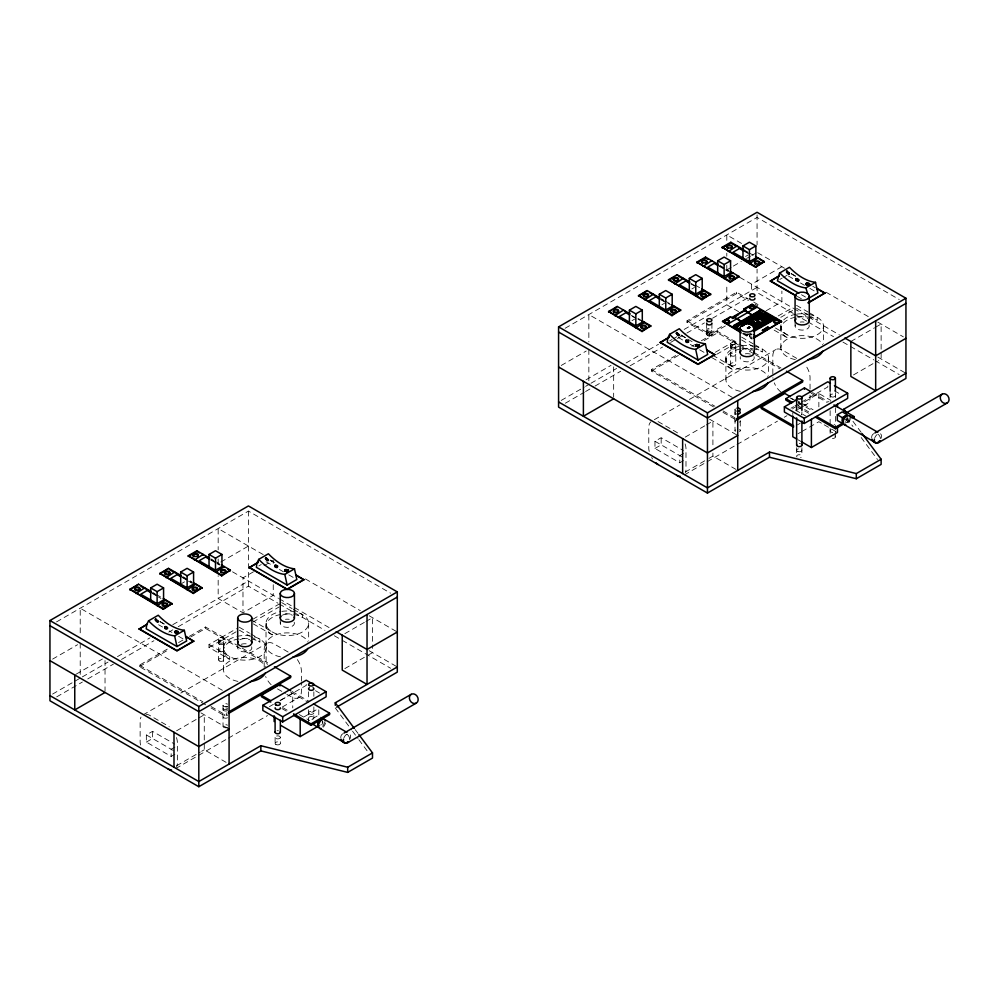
<?xml version="1.0" encoding="UTF-8"?>
<svg xmlns="http://www.w3.org/2000/svg" width="999" height="999" viewBox="0 0 999 999"><rect width="100%" height="100%" fill="white"/><g stroke="black" fill="none" stroke-linecap="round" stroke-linejoin="round"><path stroke-width="0.75" stroke-dasharray="5 3.75" d="M749.362 327.397L748.588 327.073L749.575 326.91M749.138 327.684L750.149 327.16L749.937 327.972M749.2 327.722L750.149 327.297M748.975 326.673L748.363 327.26M749.899 327.297L749.7 328.009M56.531 621.902L248.439 511.101L390.597 593.181M565.159 328.246L757.067 217.445L899.237 299.525M631.967 320.679L634.552 319.193M661.887 304.807L664.46 303.321M745.541 256.468L748.126 254.982M181.968 583.341L184.54 581.855M691.882 288.936L694.467 287.45M52.585 659.128L77.585 644.692M220.804 562.012L248.439 546.053M561.213 365.472L586.213 351.036M726.797 269.88L732.067 266.833M733.378 266.071L741.283 261.513M746.54 258.479L750.486 256.194M751.81 255.444L757.067 252.397M258.803 565.933L261.214 564.535M725.411 325.899L709.315 335.202L686.987 322.302L686.987 320.866L736.613 292.22L748.438 299.051M76.074 674.213L102.398 659.015M253.509 571.778L242.982 577.859L242.982 611.288M264.036 565.696L273.251 560.377L273.251 563.424M586.026 379.807L611.026 365.359M781.88 266.721L751.61 284.203L751.61 291.795M686.987 322.302L736.613 293.656L748.438 300.474M52.585 694.08L81.006 677.672M82.355 676.897L108.017 662.087M117.47 656.63L149.875 637.911M172.827 624.662L248.439 581.006M561.213 400.424L584.24 387.137M585.589 386.363L589.635 384.016M590.983 383.241L616.645 368.431M626.098 362.974L658.503 344.255M684.153 329.445L757.067 287.35M669.68 340.884L672.09 339.498M673.301 338.798L676.935 336.7M56.706 696.865L82.355 682.055M87.762 678.933L113.411 664.123M121.516 659.44L153.921 640.734M168.769 632.155L172.827 629.82M178.222 626.698L248.439 586.163L277.947 603.196M565.334 403.209L584.24 392.295M585.589 391.521L593.693 386.838M595.042 386.064L620.691 371.241M630.144 365.784L662.549 347.078M670.654 342.407L676.061 339.285M677.409 338.499L685.501 333.828M686.862 333.042L704.407 322.914M712.512 318.231L747.614 297.964M779.832 279.433L782.254 278.034M783.466 277.347L787.1 275.249M686.987 320.866L709.315 333.766L724.075 325.249M205.632 704.819L139.435 666.608L139.435 665.172L169.131 648.039M178.571 642.582L188.024 637.125M189.373 636.351L205.557 626.997L236.626 644.942M713.561 406.893L651.423 371.016L651.423 369.58L677.06 354.782M691.907 346.216L694.605 344.655M701.348 340.759L717.544 331.406L737.811 343.107M139.435 666.608L169.131 649.462M190.722 637L205.557 628.433L267.695 664.31M651.423 371.016L678.408 355.432M704.045 340.634L717.544 332.842L740.509 346.104M766.096 310.789L781.88 301.673L781.88 291.034M747.202 327.647C754.07 329.757 743.481 326.648 748.151 328.996M747.202 327.784L749.525 328.196M748.151 328.846L747.564 327.734M208.991 644.58L229.708 656.543A21.316 12.313 0 0 0 265.372 651.023A21.316 12.313 0 0 0 239.273 635.951A21.316 12.313 0 0 0 229.708 656.543L229.708 659.402L208.991 647.439L208.991 644.58L236.526 628.683M252.859 619.255L279.071 604.12M715.359 352.235L737.637 339.373M778.184 315.959L792.594 307.642M744.655 333.416L747.115 334.84L749.7 333.354M746.915 335.439L750.948 333.117M208.991 647.439L239.148 630.044L249.5 636.026M252.859 622.115L279.071 606.98M716.67 354.345L737.637 342.232M780.793 317.32L792.594 310.502M143.032 714.872L172.702 697.752M180.794 693.081L267.095 643.256M654.37 419.667L679.982 404.87M689.422 399.425L775.724 349.6M174.875 754.27L171.154 756.418L146.341 742.095L146.341 734.927L152.547 731.343L174.75 744.168M683.503 460.614L679.782 462.762L654.969 448.439L654.969 441.271L661.176 437.687L683.378 450.512M146.341 742.095L152.547 738.511L152.547 731.343M654.969 448.439L661.176 444.855L661.176 437.687M176.636 730.756L197.702 718.593M199.013 717.844L204.271 714.797L204.271 749.75L229.083 764.073M344.855 633.641L364.598 622.24M365.921 621.478L372.502 617.682L372.502 643.518M685.264 437.1L705.007 425.699M706.33 424.937L712.911 421.141L712.911 446.978M850.861 341.496L874.55 327.822M875.861 327.06L881.13 324.026L881.13 358.978L878.496 360.489M211.039 706.505L224.538 714.31L227.235 712.749M211.039 707.941L224.538 715.746L227.235 714.185M174.875 747.102L171.154 749.25L171.154 756.418M683.503 453.446L679.782 455.594L679.782 462.762M269.418 706.643L273.364 704.37M279.945 700.561L306.256 685.376L306.256 682.792M280.781 700.237L292.744 693.331L292.744 707.891M790.958 408.216L793.593 406.693M794.904 405.944L800.174 402.897M801.485 402.135L827.796 386.95L827.796 384.365M796.702 406.281L792.794 408.541L792.794 414.485M798.014 405.532L803.221 402.522M804.52 401.773L818.855 393.494L830.818 400.412M176.636 765.709L200.324 752.035M201.648 751.273L204.271 749.75M344.855 668.593L367.232 655.669M368.544 654.907L372.502 652.634L372.502 645.029M685.264 472.052L707.642 459.14M708.965 458.379L712.911 456.093L737.724 470.417M853.496 374.937L877.184 361.251M175.812 768.518L197.377 756.068M198.726 755.294L227.048 738.935M228.396 738.161L267.495 715.584M282.33 707.017L298.514 697.677M684.44 474.862L735.676 445.279M737.025 444.505L777.484 421.153M784.227 417.257L786.925 415.696M797.702 409.478L800.399 407.917M801.747 407.13L807.142 404.021M797.439 424.875L800.062 423.351M304.171 716.807L318.793 708.366M798.014 433.753L800.611 432.242M801.91 431.493L818.855 421.715L822.839 424.026M312.837 718.543L317.807 715.671L322.764 718.543M843.518 418.344L847.239 420.492L850.649 418.519M844.767 423.351L851.41 419.518M748.8 326.86L749.45 327.11M749.15 327.784L749.5 327.035M741.558 243.444L726.797 234.927L726.797 240.996M757.654 252.735L784.477 268.219M826.048 292.22L869.729 317.445M877.771 322.09L903.333 336.838M791.146 273.501L796.553 276.623M791.146 273.788L796.553 276.91M812.774 286.276L815.471 287.837M743.631 249.638L747.577 251.923M748.9 252.685L754.17 255.732M788.436 276.024L793.78 279.108M800.474 282.967L804.482 285.289M809.839 288.374L817.856 293.007M743.631 250.349L750.224 254.158M744.455 251.373L749.412 254.233M801.498 294.73L805.506 297.053M797.377 296.441L801.423 298.776M796.528 305.369L808.179 312.1M809.477 312.849L817.244 317.332L817.244 320.192A21.316 12.313 0 0 0 809.015 317.245M796.528 308.241L808.179 314.96M809.477 315.709L817.244 320.192M719.655 265.272L728.883 270.592M739.859 277.41L793.281 308.254M793.855 308.591L808.041 316.77M808.616 317.108L839.46 334.915M877.771 357.043L905.943 373.301M719.655 265.984L728.883 271.316M719.168 266.246L724.125 269.106M725.424 269.855L727.996 271.341M793.281 313.411L757.067 292.507L757.067 269.118M794.63 314.185L806.692 321.154M808.041 321.928L833.516 336.651M842.906 342.07L873.75 359.877M875.099 360.651L899.237 374.588M753.696 302.085L758.94 305.12L758.94 306.543L755.007 304.27M775.449 328.009L787.1 334.74L787.1 337.6L772.851 329.383M695.242 285.152L700.511 288.199M691.296 283.579L696.565 286.626M690.796 283.841L695.754 286.701M738.561 311.613L726.797 304.832L726.797 283.554M796.752 358.391L782.13 349.95A14.086 8.129 60 0 0 772.826 355.319L772.826 376.81A14.086 8.129 60 0 0 772.976 378.271M743.031 333.204L752.01 338.386M742.619 333.678L752.01 339.098M741.57 337.1L753.221 343.831M754.52 344.58L762.287 349.063L762.287 351.923A21.316 12.313 0 0 0 754.058 348.976M834.415 390.771L841.033 394.593M741.57 339.96L753.221 346.69M754.52 347.44L762.287 351.923M661.288 298.738L663.923 300.262M665.247 301.011L670.516 304.058M739.16 343.893L752.659 351.685M754.02 352.472L781.031 368.069M659.964 298.689L666.558 302.497M667.881 303.259L670.516 304.782M660.789 299.712L665.759 302.572M741.857 346.878L754.02 353.896M755.369 354.682L779.682 368.718M812.487 392.545L828.583 401.835M811.151 393.206L827.247 402.497M795.579 399.675L813.061 409.765M791.433 398.301L796.752 401.361M798.076 402.135L800.736 403.671M680.981 334.952L686.388 338.074M790.209 398.014L792.894 399.563M798.276 402.659L813.061 411.201M680.981 335.239L686.388 338.361M687.737 339.148L694.505 343.044M712.724 355.257L732.142 366.471L732.142 369.33L711.425 357.367M797.901 405.619L803.271 408.716M804.607 409.49L808.628 411.813M678.271 337.475L683.616 340.559M690.309 344.418L694.317 346.74M699.675 349.825L707.692 354.458M797.901 407.043L803.271 410.139M804.607 410.914L808.628 413.236M824.163 424.787L836.126 431.693M637.961 318.419L640.596 319.942M631.368 315.322L636.65 318.369M637.961 319.131L640.596 320.654M795.454 410.077L806.093 416.208M632.117 316.296L635.839 318.456M732.354 397.415L588.848 314.573L588.848 341.92M798.114 439.835L800.773 441.358M651.423 369.58L714.909 406.243M723.014 410.926L736.525 418.718M723.014 412.35L735.177 419.368M709.552 419.205L737.724 435.464M658.079 421.578L676.685 432.317A14.086 8.129 60 0 1 677.871 433.179M654.969 441.271L683.378 457.667M263.199 554.57L218.169 528.583L218.169 549.85M305.344 578.908L360.327 610.651M369.143 615.746L397.302 632.005M270.105 560.002L274.163 562.337M270.105 560.289L274.163 562.624M266.059 561.738L272.739 565.596M279.433 569.467L283.441 571.778M288.798 574.875L294.143 577.959M211.026 558.928L213.661 560.451M214.985 561.213L220.255 564.248M232.53 571.828L278.521 598.376M279.283 598.813L330.244 628.246M369.143 650.699L397.302 666.957M211.026 559.64L216.296 562.687M217.62 563.448L220.255 564.972M210.539 559.902L215.497 562.762M216.783 563.511L219.368 564.997M281.693 602.609L292.058 608.591M293.344 609.34L302.41 614.572L302.41 617.432A21.316 12.313 0 0 0 281.818 614.248M279.283 603.97L324.887 630.294M334.278 635.726L340.984 639.597M342.32 640.371L390.597 668.244M182.655 576.523L191.883 581.843M182.655 577.235L191.883 582.567M182.168 577.497L187.125 580.357M188.411 581.106L192.283 583.341M251.548 620.017L272.265 631.967L272.265 634.84L251.548 622.877M288.124 652.047L273.501 643.606A14.086 8.129 60 0 0 264.198 648.975L264.198 668.93M239.148 627.172L249.5 633.154M250.799 633.903L259.865 639.135L259.865 641.995A21.316 12.313 0 0 0 229.708 641.995A21.316 12.313 0 0 0 229.708 659.402M250.799 636.763L259.865 641.995M152.66 592.395L155.295 593.906M156.606 594.667L160.564 596.952M152.66 593.106L157.929 596.153M152.16 593.369L157.118 596.228M158.416 596.977L160.989 598.463M242.033 648.051L267.695 662.874M315.522 690.721L319.493 693.019M292.033 691.483L309.478 701.548M290.697 692.145L308.379 702.347M277.485 688.885L285.464 693.493M286.788 694.255L292.108 697.327A14.086 8.129 60 0 0 301.411 691.957L301.411 682.742M159.952 621.453L165.359 624.575M159.952 621.74L163.998 624.075M158.566 624.737L162.587 627.06M169.268 630.918L171.94 632.454M178.634 636.326L186.663 640.958M299.25 714.56L309.678 720.579M282.817 707.654L288.187 710.751M281.955 708.578L287.163 711.588M222.377 690.297L80.22 608.229L80.22 635.576M139.435 665.172L202.934 701.835M200.924 712.861L229.083 729.12M146.341 734.927L174.75 751.323M852.984 421.341L861.163 432.342M846.64 417.932L852.984 426.498M861.163 437.5L877.497 459.515M355.244 729.67L357.979 733.341M335.277 707.929L351.623 729.932M352.522 731.156L357.979 738.498M358.878 739.722L367.957 751.947M847.239 414.76L847.239 420.492M835.401 392.657L835.401 398.564M835.401 407.629L835.401 425.774M835.401 436.913L835.401 430.919A2.635 1.523 0 0 1 834.627 432.005M830.132 392.657L830.132 401.586M830.132 410.651L830.132 424.25M830.132 428.346L830.132 436.913M823.488 326.036L823.488 343.569M818.855 393.494L818.855 406.868M810.039 389.086L810.039 376.81A14.086 8.129 60 0 0 805.269 364.947M810.039 395.229L810.039 398.301A14.086 8.129 60 0 1 804.207 404.67M801.897 411.988L801.897 414.885M801.897 447.689L801.897 456.256M796.64 447.689L796.64 456.256M795.079 322.165L795.079 326.036M780.856 326.036L780.856 347.952M768.531 357.767L768.531 375.299M757.067 214.872L757.067 244.805M751.985 334.053A2.635 1.523 0 0 0 749.35 335.577L749.35 336.288A2.635 1.523 0 0 0 751.985 337.812M747.115 333.404L747.115 334.84M740.259 421.091L740.259 430.656M736.613 292.22L736.613 293.656M735.776 343.244A2.635 1.523 0 0 1 731.83 344.555A2.635 1.523 0 0 1 731.83 341.933A2.635 1.523 0 0 1 735.776 343.244L735.776 364.273M735.002 409.627L735.002 430.656M730.519 343.244L730.519 364.273M726.797 253.159L726.797 256.194M726.797 265.322L726.797 272.914M725.898 357.767L725.898 379.682M717.544 331.406L717.544 332.842M712.911 453.059L712.911 456.093M711.912 323.414L711.912 334.303M709.315 333.766L709.315 335.202M706.655 323.414L706.655 334.303M613.661 366.883L613.661 397.277M588.848 349.525L588.848 381.431M322.764 721.403L322.764 724.275M318.793 709.827L318.793 717.107M313.848 691.82L313.848 696.328M313.848 706.855L313.848 718.031A2.635 1.523 0 0 1 309.902 719.355A2.635 1.523 0 0 1 309.902 716.72A2.635 1.523 0 0 1 313.848 718.031M308.654 623.276L308.654 640.809M308.591 691.82L308.591 699.337M308.591 709.864L308.591 724.025M301.411 681.206L301.411 670.466A14.086 8.129 60 0 0 296.641 658.603M280.357 737.374A2.635 1.523 0 0 1 276.411 738.686A2.635 1.523 0 0 1 276.411 736.051A2.635 1.523 0 0 1 280.357 737.374L280.357 743.356M280.244 619.405L280.244 623.276M275.1 737.374L275.1 743.356M273.251 584.69L273.251 595.329L242.982 612.812L218.169 598.488L218.169 575.686M266.021 623.276L266.021 645.192M266.109 647.839L266.109 663.91M248.439 511.101L248.439 586.163M237.687 643.968L237.687 647.839M224.538 714.31L224.538 715.746M223.801 638.836A2.635 1.523 0 0 1 219.855 640.147A2.635 1.523 0 0 1 219.855 637.524A2.635 1.523 0 0 1 223.801 638.836L223.801 659.864M223.476 647.839L223.476 669.755M223.014 705.219L223.014 726.248M218.531 638.836L218.531 659.864M218.169 558.978L218.169 566.57M205.557 626.997L205.557 628.433M105.032 660.539L105.032 690.933M80.22 643.181L80.22 675.087M749.35 336.288A2.635 1.523 0 0 1 751.985 334.765M751.985 337.088A2.635 1.523 0 0 1 749.35 335.577M732.142 369.33A21.316 12.313 0 0 1 740.371 348.976M741.695 348.738A21.316 12.313 0 0 1 752.734 348.738M754.058 346.104A21.316 12.313 0 0 1 764.41 365.035A21.316 12.313 0 0 1 730.019 365.035A21.316 12.313 0 0 1 740.371 346.104M741.695 345.879A21.316 12.313 0 0 1 752.734 345.879M740.371 391.333A21.316 12.313 0 0 1 732.642 370.704A21.316 12.313 0 0 1 767.806 376.498M754.07 356.705A7.093 4.096 0 0 1 747.215 361.863A7.093 4.096 0 0 1 740.359 356.705M745.379 353.808A7.093 4.096 0 0 1 750.761 354.208M742.195 349.712A7.093 4.096 0 0 1 753.358 350.562M787.1 337.6A21.316 12.313 0 0 1 795.329 317.245M796.653 317.008A21.316 12.313 0 0 1 807.691 317.008M809.015 314.373A21.316 12.313 0 0 1 822.502 329.732A21.316 12.313 0 0 1 796.215 337.849A21.316 12.313 0 0 1 781.58 322.852M783.716 319.88A21.316 12.313 0 0 1 795.329 314.373M796.653 314.148A21.316 12.313 0 0 1 807.691 314.148M795.329 359.603A21.316 12.313 0 0 1 787.599 338.973A21.316 12.313 0 0 1 822.764 344.767M809.028 324.975A7.093 4.096 0 0 1 802.172 330.132A7.093 4.096 0 0 1 795.316 324.975M800.336 322.078A7.093 4.096 0 0 1 804.008 322.078M798.626 317.332A7.093 4.096 0 0 1 808.316 318.831M801.548 414.123A2.635 1.523 0 0 1 801.81 414.485M796.99 457.005A2.635 1.523 0 0 1 797.951 454.932A2.635 1.523 0 0 1 801.548 455.494A2.635 1.523 0 0 1 800.586 457.567M799.275 443.581A2.635 1.523 0 0 1 800.586 443.793M834.627 435.839A2.635 1.523 0 0 1 834.852 437.837A2.635 1.523 0 0 1 831.443 438.224M832.766 432.442A2.635 1.523 0 0 1 830.219 431.318A2.635 1.523 0 0 1 831.443 429.607M834.078 424.45A2.635 1.523 0 0 1 834.627 424.687M735.351 414.685A2.635 1.523 0 0 1 735.351 413.161A2.635 1.523 0 0 1 735.351 411.738M735.351 410.389A2.635 1.523 0 0 1 735.351 408.866M739.497 429.582A2.635 1.523 0 0 1 739.497 431.73M735.351 431.418A2.635 1.523 0 0 1 735.351 429.895M740.172 420.691A2.635 1.523 0 0 1 739.497 422.165M735.351 421.853A2.635 1.523 0 0 1 735.351 420.329M849 418.156A3.334 1.923 -60 0 1 848.163 421.503A3.334 1.923 -60 0 1 845.541 423.214M880.981 438.436A5.082 2.935 -60 0 0 880.981 434.278L880.406 433.753A5.082 2.935 -60 0 0 877.859 434.003M874.749 437.874A5.082 2.935 -60 0 1 876.935 434.677M850.324 418.106A5.082 2.935 -60 0 1 847.651 423.651M871.677 437.787A5.082 4.158 60 0 1 874.537 433.404M877.909 434.19A5.082 4.158 60 0 1 880.456 438.598M847.14 418.494A3.334 1.923 -60 0 1 845.479 421.378M780.943 392.07A14.086 8.129 60 0 1 774.25 382.854M652.559 458.941A14.086 8.129 60 0 1 651.673 457.505M649.213 451.398A14.086 8.129 60 0 1 648.776 448.439L648.776 426.948A14.086 8.129 60 0 1 650.873 421.803M685.127 443.931A14.086 8.129 60 0 1 685.988 448.439L685.988 469.917A14.086 8.129 60 0 1 685.551 472.377M271.154 684.715A14.086 8.129 60 0 1 265.622 676.51M140.572 745.054A14.086 8.129 60 0 1 140.135 742.095L140.135 720.604A14.086 8.129 60 0 1 141.009 717.095M145.979 714.223A14.086 8.129 60 0 1 149.438 715.234L168.057 725.973A14.086 8.129 60 0 1 169.243 726.835M176.486 737.587A14.086 8.129 60 0 1 177.36 742.095L177.36 763.573A14.086 8.129 60 0 1 176.486 767.082M277.048 730.744A2.635 1.523 0 0 1 278.409 730.744M322.54 721.428A3.334 1.923 -60 0 1 322.227 722.976M321.366 724.475A3.334 1.923 -60 0 1 320.791 725.074M324.325 721.852A3.334 1.923 -60 0 1 321.428 726.847M325.524 722.939A5.082 2.935 -60 0 1 322.04 728.021M349.525 739.735A5.082 2.935 -60 0 0 350.1 734.39L349.525 733.853A5.082 2.935 -60 0 0 348.776 733.628M343.868 737.986A5.082 2.935 -60 0 1 346.978 734.115M340.796 737.899A5.082 4.158 60 0 1 343.656 733.503M347.028 734.302A5.082 4.158 60 0 1 349.575 738.711M227.51 710.589A2.635 1.523 0 0 1 223.788 710.589A2.635 1.523 0 0 1 223.788 708.441A2.635 1.523 0 0 1 227.51 708.441M227.51 706.293A2.635 1.523 0 0 1 223.788 706.293A2.635 1.523 0 0 1 223.788 704.145A2.635 1.523 0 0 1 227.51 704.145M227.51 727.322A2.635 1.523 0 0 1 223.788 727.322A2.635 1.523 0 0 1 223.788 725.174A2.635 1.523 0 0 1 227.51 725.174M227.51 717.757A2.635 1.523 0 0 1 223.788 717.757A2.635 1.523 0 0 1 223.788 715.609A2.635 1.523 0 0 1 227.51 715.609M227.51 709.153A2.635 1.523 0 0 1 223.788 709.153A2.635 1.523 0 0 1 223.788 707.005A2.635 1.523 0 0 1 227.51 707.005M237.937 681.405A21.316 12.313 0 0 1 230.207 660.776A21.316 12.313 0 0 1 265.372 666.57M251.648 646.778A7.093 4.096 0 0 1 244.792 651.935A7.093 4.096 0 0 1 237.924 646.778M241.234 644.293A7.093 4.096 0 0 1 248.339 644.293M239.772 639.785A7.093 4.096 0 0 1 249.812 639.785M272.265 634.84A21.316 12.313 0 0 1 280.494 614.485M281.818 611.388A21.316 12.313 0 0 1 308.042 626.198A21.316 12.313 0 0 1 272.939 632.342A21.316 12.313 0 0 1 280.494 611.613M280.494 656.842A21.316 12.313 0 0 1 272.764 636.201A21.316 12.313 0 0 1 307.929 642.007M294.193 622.215A7.093 4.096 0 0 1 287.337 627.372A7.093 4.096 0 0 1 280.482 622.215M285.502 619.318A7.093 4.096 0 0 1 289.173 619.318M282.317 615.222A7.093 4.096 0 0 1 292.357 615.222M707.429 331.081A2.635 1.523 0 0 0 711.825 330.407A2.635 1.523 0 0 0 708.603 328.546A2.635 1.523 0 0 0 707.429 331.081M707.429 335.377A2.635 1.523 0 0 0 711.825 334.702A2.635 1.523 0 0 0 708.603 332.842A2.635 1.523 0 0 0 707.429 335.377M707.429 332.517A2.635 1.523 0 0 0 711.825 331.83A2.635 1.523 0 0 0 708.603 329.97A2.635 1.523 0 0 0 707.429 332.517M797.951 451.573A2.635 1.523 0 0 0 801.897 450.262A2.635 1.523 0 0 0 797.951 448.951A2.635 1.523 0 0 0 797.951 451.573M830.906 396.615A2.635 1.523 0 0 0 835.301 395.941A2.635 1.523 0 0 0 832.08 394.081A2.635 1.523 0 0 0 830.906 396.615M731.293 348.614A2.635 1.523 0 0 0 735.689 347.939A2.635 1.523 0 0 0 732.467 346.079A2.635 1.523 0 0 0 731.293 348.614M731.293 365.347A2.635 1.523 0 0 0 735.689 364.672A2.635 1.523 0 0 0 732.467 362.812A2.635 1.523 0 0 0 731.293 365.347M731.83 356.019A2.635 1.523 0 0 0 735.776 354.707A2.635 1.523 0 0 0 731.83 353.384A2.635 1.523 0 0 0 731.83 356.019M731.83 347.427A2.635 1.523 0 0 0 735.776 346.104A2.635 1.523 0 0 0 731.83 344.792A2.635 1.523 0 0 0 731.83 347.427M309.365 713.948A2.635 1.523 0 0 0 313.761 713.274A2.635 1.523 0 0 0 310.539 711.413A2.635 1.523 0 0 0 309.365 713.948M275.861 744.43A2.635 1.523 0 0 0 280.269 743.756A2.635 1.523 0 0 0 277.048 741.895A2.635 1.523 0 0 0 275.861 744.43M219.305 644.205A2.635 1.523 0 0 0 223.714 643.531A2.635 1.523 0 0 0 220.492 641.67A2.635 1.523 0 0 0 219.305 644.205M219.305 660.938A2.635 1.523 0 0 0 223.714 660.252A2.635 1.523 0 0 0 220.492 658.391A2.635 1.523 0 0 0 219.305 660.938M219.855 651.61A2.635 1.523 0 0 0 223.801 650.299A2.635 1.523 0 0 0 219.855 648.975A2.635 1.523 0 0 0 219.855 651.61M219.855 643.019A2.635 1.523 0 0 0 223.801 641.695A2.635 1.523 0 0 0 219.855 640.384A2.635 1.523 0 0 0 219.855 643.019"/><path stroke-width="1.5" d="M739.984 324.063L739.809 324.775M751.86 317.994L751.473 316.421M759.252 318.943L758.491 318.231M759.327 324.363C759.802 322.202 760.251 326.161 758.953 323.751M765.746 321.303C767.007 319.031 763.224 321.641 766.121 320.979M751.623 323.127L750.524 323.289M756.743 319.23C759.327 321.865 754.332 317.595 758.378 319.593M758.703 319.156C760.763 318.756 757.03 317.982 758.99 319.018M759.54 324.313L759.914 323.214M761.338 316.695C761.438 318.918 763.336 315.934 761.088 316.833M765.883 321.253L764.809 320.492M755.856 314.735L756.93 313.474L756.131 314.086M759.028 312.687L760.039 313.436M750.986 320.229L750.511 320.617M752.959 319.805L751.623 319.443L752.746 320.167M755.968 322.989L757.442 323.364L756.056 323.114M757.242 322.34L758.278 322.053M756.405 323.351L757.442 323.226M757.804 322.802L758.691 322.502L756.955 322.34M744.018 321.166L745.279 321.953M755.606 314.473C757.067 316.92 755.207 313.823 755.868 314.922M759.952 313.087L759.115 313.586L758.778 312.637M755.032 326.049L754.819 327.622M761.263 323.464L759.927 323.576M749.487 321.628L749.5 321.253M766.133 320.467L766.633 319.343L768.144 320.217L767.207 320.829M766.72 317.332L766.807 316.408M751.922 323.177L751.048 322.814L751.585 323.214M743.918 322.739L743.493 322.752M754.844 315.359L755.194 316.183M744.292 320.841L745.167 321.878M745.042 320.479L744.48 321.928M744.018 321.303L742.682 321.84M753.758 324.613L753.583 323.926L754.12 324.413M755.294 323.988L756.318 324.101L755.331 323.726M758.778 312.787L757.816 312.924L759.053 312.462M750.324 317.407L751.011 317.232M739.909 323.351L740.996 323.576M754.32 352.61L754.32 327.972A7.093 4.096 0 0 1 743.668 331.518A7.093 4.096 0 0 1 743.668 324.413L744.317 323.801L743.468 324.101M751.498 316.658L753.383 317.245L752.647 316.521L754.62 315.609L753.995 315.622M759.627 312.163L760.052 311.85M756.293 320.604L756.88 319.805M755.456 326.536L756.593 326.623L756.293 325.799M758.328 315.759L758.74 315.959M758.628 318.206L759.64 318.619M762.637 317.07L762.062 316.134M758.553 319.268L758.353 318.269M759.402 324.6L758.828 323.913M761.388 317.495L761.013 316.77M764.859 321.166L764.622 320.504M758.378 315.322L759.228 314.997M749.924 321.69L750.349 321.178L749.55 321.953M748.026 320.017L748.076 319.805M751.26 318.144L751.136 317.907M767.707 318.781C770.691 316.071 769.03 322.24 769.355 318.431M755.094 326.486L755.519 327.135L756.156 325.749M767.707 320.467L767.057 320.13M739.984 324.213L739.635 323.351M744.567 324.588L743.381 324.5M766.832 317.158L767.594 315.871L769.105 316.895L767.369 316.208M742.469 322.103L743.343 322.327M751.211 317.307L750.062 317.232M762.424 330.394L763.311 329.745L764.06 330.644M765.646 329.658L764.797 328.883L763.948 329.658M766.92 327.535L767.544 328.296M742.594 322.365L742.831 321.79M762.961 319.48L761.288 319.717C759.777 318.094 763.074 322.327 761.425 319.78L763.099 319.68M746.29 321.004L745.042 320.342M746.49 323.751L745.029 323.251M751.797 325.312L753.458 325.686L752.01 325.187M755.594 318.881L755.506 318.631M757.954 314.061C757.891 315.434 758.104 313.099 756.63 313.786M759.902 321.915L758.441 321.478M759.902 322.053L758.653 321.353M742.407 321.903L742.906 321.466M755.881 314.148L753.983 315.409M756.006 324.25L755.669 323.539L756.555 324.051M754.083 324.138L754.432 324.263M763.099 319.817L762.15 319.018L763.298 319.817M750.237 322.977L751.623 324.163L750.474 322.814M756.855 319.443L758.341 319.393M755.032 326.835L754.033 327.073L754.495 326.411M752.559 321.79C751.36 320.954 754.445 322.352 753.808 321.253M763.161 315.534L763.723 315.609M765.821 316.883C764.285 318.219 769.105 316.845 766.583 317.844M155.257 619.954L155.782 619.068L158.129 621.228C157.917 623.451 154.321 620.142 155.782 619.068M157.592 622.115L158.129 621.228M265.409 558.503L265.946 557.617L268.294 559.777C268.082 562 264.485 558.691 265.946 557.617M267.757 560.664L268.294 559.777M676.286 333.466L676.822 332.58L679.158 334.727C678.958 336.963 675.361 333.654 676.822 332.58M678.621 335.614L679.158 334.727M786.45 272.015L786.987 271.129L789.322 273.276C789.123 275.499 785.526 272.19 786.987 271.129M788.785 274.163L789.322 273.276M761.126 314.685L761.575 313.823M742.294 324.625L743.643 325.212M750.549 320.916L750.099 320.167M750.861 320.204L751.985 320.979L751.41 319.368M752.047 320.904L750.886 319.892M754.407 318.956C754.495 321.278 751.51 317.432 754.108 319.156M757.354 323.701L757.617 323.551M757.105 322.54C760.551 324.2 756.156 319.755 757.617 323.414M759.327 315.309L759.889 315.309M763.773 321.166L764.635 321.241L764.135 321.653M766.495 317.545L766.408 316.695L765.746 317.108M749.138 323.838L750.149 323.664L749.213 323.901M756.118 319.655L755.331 320.267L756.131 319.955M757.642 316.546C760.476 316.483 755.669 315.909 757.866 315.734M755.681 325.724L754.158 326.86M762.961 318.768C764.01 318.793 764.198 319.48 763.361 319.218M750.424 323.938L749.799 324.363M758.628 316.508L757.542 316.633L758.853 316.408M753.383 321.191L753.046 321.69M742.944 326.086L741.658 325.761M752.834 322.727L751.273 322.377L752.834 322.977M759.003 325.087L758.616 325.387M758.965 324.887L757.354 324.7M745.266 321.466L744.467 322.003M764.647 321.328L763.174 321.478L764.847 321.715M768.318 316.995L767.856 316.571M767.644 317.232L767.057 316.558M766.633 320.617L767.145 320.03M760.214 324.151L759.115 323.863M765.921 320.766L764.909 320.642L765.384 321.166M758.466 318.531L759.015 319.305M761.538 317.407L762.374 317.058L760.963 316.995M761.575 314.51L761.001 313.823M757.841 325.662L756.081 325.424L756.93 326.049M750.374 323.551L750.599 324.213L750.237 323.476M754.083 324.001L753.421 324.363M738.348 324.388L739.809 324.101M751.598 317.957L751.136 318.319M751.36 316.496L751.698 317.282M743.656 324.063L744.705 324.35M770.079 318.107C771.041 319.518 771.078 318.044 770.017 318.556M751.623 319.593L753.009 320.055M751.186 320.979L751.373 320.292M758.478 322.864L757.642 322.49M738.473 324.076L739.635 324.4L738.686 323.813M747.09 319.717L747.939 319.405M746.802 319.118L747.764 319.568L746.515 319.767M751.148 317.682L750.374 317.645M754.707 314.897L753.995 315.359L754.757 316.171M754.332 326.748L753.046 327.16M762.462 330.257L763.311 329.882M764.035 329.645L765.559 329.283M767.157 327.31L767.007 328.072M767.045 328.921L767.045 328.271M768.531 328.072L768.206 327.235M768.019 316.671L768.668 317.008M766.158 319.755L767.756 320.392L766.92 320.229M764.297 321.466L763.623 321.054M749.4 321.69L747.926 321.541L748.9 322.078M748.838 324.013L750.237 323.626M756.28 316.708C758.528 316.371 756.755 317.732 757.679 315.946M765.222 317.457C768.368 317.957 762.524 318.119 762.874 318.569M763.323 315.647L764.872 315.996L763.648 315.459M761.45 316.82L762.674 316.446M763.723 318.119L764.647 318.119M761.738 322.165L764.123 322.477M762.474 322.09L763.099 322.028M750.074 320.492L750.861 320.055M755.719 315.896L755.107 315.884M752.971 320.417L753.171 319.668M754.557 319.143L753.258 319.205M757.791 314.697L756.418 313.773L758.091 314.285M751.535 323.701L751.847 323.002L750.961 322.952M748.963 323.726L750.049 323.614M760.102 323.451L760.938 323.314M769.517 319.243L768.955 319.767M762.849 319.692L761.288 319.568L762.824 319.942M762.137 314.26L760.339 314.385L762.337 314.51M767.157 317.183L766.146 317.607M750.599 324.076L749.3 324.3M769.742 319.455L769.717 318.631M739.685 323.414L740.484 323.064M754.307 327.722L755.469 326.885M761.475 323.614L760.826 324.076M148.564 620.829L146.741 624.487L146.216 628.783L176.985 646.54L186.663 640.958L184.315 630.294A49.038 28.309 60 0 1 158.242 615.234L148.564 620.829A49.038 28.309 60 0 0 174.638 635.876L176.985 646.54M258.729 559.365L256.905 563.036L256.381 567.332L287.15 585.089L296.828 579.507L294.48 568.831A49.038 28.309 60 0 1 268.406 553.783L258.729 559.365A49.038 28.309 60 0 0 284.802 574.425L287.15 585.089M669.605 334.328L667.782 337.987L667.257 342.282L698.026 360.052L707.692 354.458L705.356 343.793A49.038 28.309 60 0 1 679.283 328.746L669.605 334.328A49.038 28.309 60 0 0 695.679 349.388L698.026 360.052M808.179 298.601L817.856 293.007L815.509 282.342A49.038 28.309 60 0 1 789.435 267.295L779.482 273.139L777.422 280.831L798.825 293.194M755.531 323.901L756.418 323.713M762.337 314.373L761.463 314.772M764.335 322.502L762.374 321.778M747.764 319.418L746.927 319.218L747.427 319.842M759.665 311.913L759.69 312.55M740.883 323.576L741.795 323.938L740.509 323.963M742.557 321.765L743.418 322.14M739.597 324.088L738.835 324.575M764.035 329.283L765.234 329.096M767.007 327.56L767.994 327.322M765.409 329.895L764.173 329.745M743.231 324.737L742.394 324.775L742.781 325.399M757.242 322.19L758.503 322.44M762 314.41L761.313 314.348M759.877 313.174L759.24 313.261M763.036 318.818L763.673 318.481M755.281 326.211L755.806 326.011M751.41 319.518L752.459 319.405M753.221 320.13L753.046 318.469M764.148 321.441L764.672 321.616M768.83 318.069L770.491 317.807L770.541 318.619M764.235 319.305L764.41 318.644M756.593 326.473L755.706 326.598L756.33 326.448M760.264 324.513L760.214 323.838M764.135 321.79L764.56 320.679M740.921 323.776L742.594 322.502M759.902 311.763C761.176 313.449 760.264 311.938 761.513 312.55M746.503 320.841L744.829 320.604M747.751 319.705L746.827 319.842M740.883 323.439L740.072 323.738M752.484 316.745L751.735 316.945M760.601 312.05L759.964 312.6M744.592 324.2L744.193 323.976M758.403 314.86L758.278 315.572M358.878 734.565L372.502 752.909L372.502 758.066L347.689 772.389L260.851 750.898L198.813 786.712L49.95 700.761L49.95 620.541L248.439 505.944L397.302 591.895L397.302 672.115L336.626 707.142M862.062 433.566L881.13 459.253L881.13 464.41L856.318 478.733L769.48 457.242L707.454 493.056L558.578 407.105L558.578 326.885L757.067 212.287L905.943 298.239L905.943 378.459L846.603 412.712L843.905 409.115L905.943 373.301M641.92 320.704L650.761 325.799L642.07 331.531L608.578 311.476L617.257 306.468L630.057 313.848M608.578 312.188L611.063 310.764M613.536 309.328L617.257 306.468M755.494 256.481L764.335 261.588L755.644 267.32L722.152 247.265L730.831 242.257L743.631 249.638M163.199 598.476L172.04 603.583L163.349 609.315L129.858 589.26L138.549 584.24L151.336 591.633M671.827 304.82L680.669 309.927L671.99 315.659L638.486 295.604L647.177 290.584L659.964 297.977M221.578 565.009L230.407 570.117L221.728 575.849L188.237 555.794L196.915 550.774L209.715 558.166M730.207 271.353L739.048 276.461L730.356 282.193L696.865 262.138L705.544 257.118L718.343 264.51M722.152 247.977L729.595 243.681M129.858 589.972L138.549 584.24M638.486 296.316L647.177 290.584M188.237 556.505L191.958 554.358M194.43 552.922L196.915 551.498L199.4 552.922M696.865 262.849L705.544 257.842L708.029 259.265M193.207 582.604L202.048 587.712L193.356 593.443L159.865 573.389L168.544 568.369L181.343 575.761M701.835 288.948L710.676 294.056L701.985 299.787L668.493 279.732L677.172 274.725L689.972 282.105M159.865 574.1L168.544 568.369M668.493 280.444L673.451 277.585M629.395 322.178L629.395 310.14L635.839 306.418L642.295 310.14L642.295 322.178L635.839 325.899L619.467 316.446L625.911 312.724L629.632 314.872M150.674 599.949L150.674 587.924L157.118 584.203L163.574 587.924L163.574 599.949L157.118 603.683L140.747 594.23L147.203 590.496L150.924 592.644M659.303 306.293L659.303 294.268L665.759 290.547L672.202 294.268L672.202 306.293L665.759 310.027L649.375 300.574L655.831 296.84L659.552 298.988M742.969 257.967L742.969 245.929L749.412 242.208L755.868 245.929L755.868 257.967L749.412 261.688L733.041 252.235L739.485 248.514L743.206 250.662M209.041 566.495L209.041 554.457L215.497 550.736L221.953 554.457L221.953 566.495L215.497 570.217L199.126 560.764L205.569 557.03L209.291 559.19M717.682 272.839L717.682 260.801L724.125 257.08L730.581 260.801L730.581 272.839L724.125 276.561L707.754 267.108L714.198 263.374L717.919 265.534M180.682 584.09L180.682 572.052L187.125 568.331L193.581 572.052L193.581 584.09L187.125 587.812L170.754 578.359L177.198 574.637L180.919 576.785M689.31 290.434L689.31 278.396L695.754 274.675L702.21 278.396L702.21 290.434L695.754 294.156L679.382 284.703L685.838 280.981L689.56 283.129M629.395 310.14L635.839 313.861L642.295 310.14M150.674 587.924L157.118 591.645L163.574 587.924M659.303 294.268L665.759 297.989L672.202 294.268M742.969 245.929L749.412 249.65L755.868 245.929M209.041 554.457L215.497 558.179L221.953 554.457M717.682 260.801L724.125 264.523L730.581 260.801M180.682 572.052L187.125 575.774L193.581 572.052M689.31 278.396L695.754 282.118L702.21 278.396M608.578 311.476L642.07 330.819L650.761 325.799M722.152 247.265L755.644 266.608L764.335 261.588M129.858 589.26L163.349 608.591L172.04 603.583M638.486 295.604L671.99 314.935L680.669 309.927M188.237 555.794L221.728 575.124L230.407 570.117M696.865 262.138L730.356 281.468L739.048 276.461M159.865 573.389L193.356 592.732L202.048 587.712M668.493 279.732L701.985 299.076L710.676 294.056M185.627 636.276L193.731 641.246L176.985 650.911L139.148 629.07L146.878 624.313M139.148 629.07L146.878 624.6M295.791 574.825L303.896 579.795L287.15 589.46L249.313 567.619L258.329 562.125M249.313 567.619L258.329 562.412M706.655 349.775L714.772 354.745L698.026 364.423L660.189 342.57L669.205 337.075M660.189 342.57L669.205 337.362M796.016 295.941L770.341 281.119L779.37 275.624M770.341 281.119L779.37 275.911M174.638 631.593L177.335 632.155L177.173 633.279L174.8 632.529L174.638 631.593L177.335 632.155M175.574 631.043L178.284 631.605L178.122 632.729L175.749 631.98L175.574 631.043L178.284 631.605M174.8 632.529L177.497 633.091M175.749 631.98L175.899 630.856M284.79 570.142L287.5 570.704L287.337 571.815L284.965 571.078L284.79 570.142L287.5 570.704M285.739 569.592L288.449 570.154L288.286 571.278L285.914 570.529L285.739 569.592L288.449 570.154M284.965 571.078L287.662 571.628M285.914 570.529L286.064 569.405M174.638 635.876L184.315 630.294M741.27 332.904L722.489 321.341L730.494 316.708L732.354 317.782L745.891 309.965L744.03 308.891L745.891 310.689L744.655 311.401L744.655 310.689L752.647 315.297L760.651 309.965L733.578 325.599L733.578 327.023M744.03 308.891L752.047 304.27L781.568 321.316L753.358 338.324M284.802 574.425L294.48 568.831M723.825 321.278L729.158 318.194M744.03 309.615L752.047 304.982L756.068 307.317M751.423 315.721L741.595 321.69L733.591 317.07L733.353 317.645L733.353 316.646L744.405 310.252L752.647 315.297M735.801 316.221L738.261 314.81M733.591 317.782L732.354 318.506L732.354 317.782M727.484 324.225L757.042 307.155M695.666 345.105L698.376 345.654L698.214 346.778L695.841 346.029L695.666 345.105L698.376 345.654M696.615 344.555L699.325 345.117L699.163 346.228L696.778 345.492L696.615 344.555L699.325 345.117M695.841 346.029L698.538 346.591M696.778 345.492L696.94 344.368M805.831 283.654C809.09 283.404 809.652 286.576 805.993 284.578L806.156 283.466L809.652 284.59L809.477 283.654L807.105 282.917L806.942 284.041L809.652 284.59M741.595 321.69L733.578 326.311L740.971 330.569M742.819 320.979L745.279 319.555M747.739 318.144L750.187 316.72M805.993 284.578L808.703 285.14M806.942 284.041L807.105 282.917M738.598 325.774C734.315 324.213 740.234 327.21 737.662 324.712L739.485 325.125L737.549 324.488L738.236 325.686L736.388 325.15L737.499 326.411M742.182 322.602L742.22 323.414C738.373 321.091 744.018 325.387 742.107 322.065M743.056 321.453L744.292 320.991M749.213 317.894L750.936 318.506L749.213 317.757L750.524 318.656L748.239 318.319L749.762 319.33M752.322 316.096L753.059 316.134C756.33 316.808 749.75 315.734 754.045 316.858M744.542 320.779L745.341 320.167M754.645 314.61L755.631 314.248M695.679 349.388L705.356 343.793M741.058 323.214L742.195 322.552L742.457 323.551M806.78 283.104L809.477 283.654M746.353 320.754L746.203 321.391M753.383 317.245L751.66 317.045M740.709 324.35L741.795 323.788M750.936 318.506L748.763 318.381L750.936 318.656M752.297 317.657L753.383 317.095M760.426 312.974L761.513 312.412M737.549 324.488L739.547 324.875M139.148 628.783L176.985 650.624L193.731 640.958M105.032 692.457L74.763 709.927L74.763 674.974M613.661 398.801L583.391 416.271L583.391 381.318M745.329 323.089L744.367 323.601L745.179 323.139M746.228 322.465L747.602 323.189L746.415 322.352M749.5 321.403L748.638 321.004L749.387 321.578M749.337 320.729L750.686 321.266M753.596 318.269L754.557 317.757L753.758 318.369M756.992 316.82L755.931 317.12M759.839 314.673L761.188 315.209M762.162 313.187C762.337 315.259 765.896 313.786 762.162 313.324M779.769 272.877A49.038 28.309 60 0 0 805.831 287.924L815.509 282.342M746.191 323.226L747.652 322.427L747.09 322.889M746.353 323.326L746.927 322.652M757.891 316.608L758.666 316.271M756.48 317.595L758.041 316.883M759.415 316.084L760.014 315.247M758.815 314.685C757.779 314.373 759.827 317.407 760.102 315.334M249.313 567.332L287.15 589.173L303.896 579.507M746.278 323.963L744.817 323.376L746.191 324.313M762.724 314.548L764.235 313.748M751.273 322.377L752.447 323.077M752.047 321.94L753.396 322.615L752.247 321.815M759.04 317.907L760.551 318.918M761.55 318.107L760.451 317.083L761.962 318.107L760.239 317.694M762.761 315.746L764.11 316.433M764.872 315.996L763.86 315.11L764.672 315.135C766.708 314.161 765.946 316.159 763.436 315.672M763.86 315.259L765.409 314.91L765.946 315.809M756.143 320.517L756.792 320.142M762.836 316.983L763.723 316.508M760.863 318.743L760.414 317.882L761.962 317.969M763.698 316.895L762.512 316.171M766.208 315.509L763.86 315.11M751.348 325.249L752.147 324.787M754.557 323.401L755.219 324.912L754.745 323.289M757.991 321.416L758.953 321.041L757.991 321.553M751.348 325.399L752.309 324.875M764.123 318.818L763.623 319.118M767.856 316.708L768.718 316.783M766.258 317.807L764.697 318.818L766.345 317.907L765.371 317.158M765.559 318.743L764.272 317.869M769.105 316.895L768.181 317.357M756.081 325.424L757.442 325.774M756.855 324.987L758.204 325.662L757.055 324.862M758.116 324.25L759.465 324.937L758.328 324.275M763.174 321.478L764.547 321.678M770.491 317.944L769.892 317.457L771.203 318.594M768.83 318.206L771.24 318.381M755.706 326.598L756.368 326.074L756.355 326.76M764.073 321.178L763.136 322.665M762.587 322.652L763.636 322.34M754.794 328.009L753.77 327.272M753.571 329.682L774.188 317.782L774.188 319.205L763.873 325.162M753.571 330.407L774.188 318.494L769.267 315.647M758.728 328.147L761.3 326.648M753.633 331.568L776.473 318.381M660.189 342.282L698.026 364.136L714.772 354.458M808.179 302.685L824.937 293.007L808.179 302.959M753.358 337.612L781.568 321.316M49.95 620.541L198.813 706.493L397.302 591.895M558.578 326.885L707.454 412.837L905.943 298.239M397.302 597.052L198.813 711.65L49.95 625.699M905.943 303.396L707.454 417.994L558.578 332.043M228.596 711.975L290.659 676.136L290.659 677.572L228.596 713.398M736.525 418.718L802.647 380.544L802.647 381.98L736.525 420.154M270.741 702.11L261.363 696.69L261.363 695.267L279.97 684.515L290.697 690.709M761.263 407.08L793.518 425.699L793.518 427.135L761.263 408.516L761.263 407.08L784.827 393.469L790.209 396.578M791.196 403.171L785.838 400.075L785.838 398.651L804.445 387.899L811.151 391.77M262.837 705.282L306.256 680.219L326.111 691.683L326.111 696.827L282.692 721.902L262.837 710.439L262.837 705.282L282.692 716.745L326.111 691.683M834.415 385.614L847.651 393.244L847.651 398.401L804.232 423.476L784.377 412.013L784.377 406.855L796.228 400.025M801.485 396.978L827.796 381.793L830.444 383.316M229.083 729.12L198.813 746.603L49.95 660.651M397.302 632.005L367.033 649.475L336.188 631.668M737.724 435.464L707.454 452.947L558.578 366.995M905.943 338.349L875.673 355.819L844.829 338.012M784.377 406.855L804.232 418.319L847.651 393.244M372.502 752.909L347.689 767.232L260.851 745.741L198.813 781.555L49.95 695.604M335.277 705.344L335.277 702.772L397.302 666.957M881.13 459.253L856.318 473.576L769.48 452.085L707.454 487.899L558.578 401.948M837.312 414.76L842.282 411.9L847.239 414.76L842.282 417.632L837.312 414.76L837.312 420.492L842.282 423.351L842.282 417.632M293.544 713.848L310.976 723.913L329.595 713.174L329.595 714.597L310.976 725.349L293.544 715.284M816.683 416.458L835.451 427.297L842.282 423.351M851.797 417.869L854.07 416.558L854.07 417.982M280.644 725.311L300.187 736.588L317.47 726.61M815.334 417.12L835.451 428.733L843.431 424.125M802.097 442.132L811.4 447.502L837.462 432.467L837.462 426.523M343.981 733.116L411.238 694.293M874.862 433.004L942.119 394.18M347.727 742.707L416.321 703.096A5.082 4.158 60 0 0 415.621 694.692A5.082 4.158 60 0 0 409.39 698.289A5.082 4.158 60 0 0 416.321 703.096M878.608 442.594L947.202 402.997A5.082 4.158 60 0 0 946.503 394.58A5.082 4.158 60 0 0 940.271 398.176A5.082 4.158 60 0 0 947.202 402.997M751.435 318.394L751.71 317.495M747.964 320.392L748.114 319.38M760.139 324.575L760.214 323.701M760.264 323.177L761.25 323.539M758.603 322.839L758.478 322.015M740.072 323.589L740.721 323.551M743.056 322.677L743.918 322.602M758.803 314.86C758.391 316.833 760.114 314.922 760.014 315.397M769.43 319.305L768.731 319.618M753.658 319.405C755.157 319.505 752.746 317.694 752.559 319.056M765.846 328.097L765.521 328.921M768.393 328.022L767.157 328.022M766.907 328.883L765.409 328.534L766.907 328.309M768.206 328.246L767.994 327.185M756.605 315.072L755.893 314.91M738.736 324.101L739.547 324.2M759.902 311.9L759.465 312.412M768.318 318.693L769.155 318.506M757.429 319.043L758.129 319.218M752.097 317.27L753.059 316.134M756.206 322.465L756.181 323.476M757.217 323.738L756.28 322.752M760.851 323.913L761.525 323.351M767.619 316.833L766.932 316.795M766.508 329.158L767.132 328.396M757.142 323.601L756.405 323.201M765.596 321.328L765.971 320.691M742.095 326.061L741.495 326.311L742.045 325.974M750.848 317.882L750.286 317.982M759.402 323.838L760.077 323.776M754.457 322.003L753.658 321.403M763.536 330.731L762.424 330.244M768.568 318.481L769.455 318.881M742.769 324.65L743.393 325.05M753.521 321.503L752.759 321.528M752.647 320.317L752.01 319.93M751.41 320.891L750.773 320.642M276.011 565.946C271.74 565.958 278.908 569.218 277.173 566.47M756.905 323.751L755.993 323.226M768.868 318.494L769.555 318.669M762.512 316.034L763.91 316.92M758.703 319.305L757.966 318.656M763.536 329.757L764.185 330.394M754.857 315.984L755.856 315.597M761.925 316.82L761.126 317.195M765.871 315.472L764.909 315.347L765.871 315.609L765.409 314.91M753.658 319.555L753.708 318.544M758.166 322.864L757.392 322.327M743.056 324.538L743.943 325.137M737.549 324.638L739.485 325.262M686.925 341.208L685.826 341.496L688.086 342.195L685.838 340.372L688.124 341.159L686.987 341.358M753.408 319.518L752.709 319.118M758.953 318.394L759.59 318.681M755.007 327.884L753.808 326.823M747.739 319.156L748.388 319.88M747.764 319.568L746.59 319.855M751.985 320.304L751.31 319.543M743.418 324.663L744.08 325.187M816.82 288.324L824.937 293.007M816.82 288.611L824.937 293.294M732.08 243.681L737.037 246.553L737.037 245.829L728.358 251.561M738.361 247.315L742.307 249.588M764.335 262.3L758.129 258.004L749.437 263.736M770.341 280.831L796.016 295.654M730.207 272.078L732.841 273.601L732.841 272.877L724.15 278.609M736.563 275.749L739.048 277.173M760.089 309.64L774.862 318.157M777.534 319.705L781.568 322.04M764.347 312.812L766.807 314.235M769.892 317.457L771.628 318.344M765.296 317.707L766.533 318.319M764.66 317.782L765.771 318.756M765.609 318.331L765.559 318.881M760.239 317.207L761.962 318.107M762.15 319.018L763.498 319.555M763.174 321.328L764.173 321.815M755.281 318.656L754.257 318.069M756.53 319.355L758.328 320.142M754.045 318.194L755.419 318.981M678.421 276.149L682.142 278.296M684.702 279.782L688.648 282.055M701.835 289.673L710.676 294.767M748.763 318.381L749.962 319.218M752.559 321.641L753.895 322.327M748.8 321.803L747.926 321.541M750.037 323.102L751.822 323.901M733.353 316.646L741.595 321.403M741.008 323.489L741.795 323.938M733.578 325.599L740.971 329.857M734.814 327.734L738.498 329.87M722.489 321.341L740.446 331.705M786.438 371.191L802.647 380.544M649.65 292.732L652.135 294.168M654.695 295.642L658.653 297.927M675.711 307.779L680.669 310.639M833.953 404.932L854.07 416.558M849.262 415.771L877.809 432.255M844.18 424.587L875.324 442.557M706.655 350.062L714.772 354.745M785.838 398.651L792.544 402.522M626.098 312.287L623.463 310.04L614.785 315.771M641.92 321.416L644.555 322.939L644.555 322.215L635.864 327.947M645.791 323.651L650.761 326.523M796.79 439.061L792.794 436.763L792.794 415.971M295.791 575.112L303.896 579.795M227.934 569.405L230.407 570.829M169.793 569.805L173.514 571.952M176.061 573.438L180.02 575.711M202.048 588.423L195.841 584.128L187.15 589.86M141.021 586.388L143.506 587.824M146.066 589.298L150.012 591.583M167.07 601.435L172.04 604.295M274.45 666.77L290.659 676.136M313.499 703.87L329.595 713.174M185.627 636.563L193.731 641.246M324.588 719.467L346.903 732.342M312.837 724.275L317.807 727.135L317.807 721.403M319.505 728.271L344.43 742.669M261.363 695.267L270.741 700.686M786.663 271.316L788.998 273.464M786.775 271.828L789.11 273.976M676.498 332.767L678.833 334.915M676.61 333.279L678.945 335.427M265.622 557.804L267.969 559.964M265.734 558.316L268.082 560.476M155.469 619.255L157.805 621.415M155.582 619.767L157.917 621.927M736.763 325.224L737.712 326.286M765.246 314.46L766.208 315.659M335.277 702.772L354.345 728.446M760.102 317.769L760.564 318.681M805.831 287.924L807.654 293.694M809.153 283.841L809.327 284.777M808.216 284.39L808.378 285.327M806.156 283.466L806.318 284.39M699 345.304L699.163 346.228M698.051 345.841L698.214 346.778M695.991 344.917L696.166 345.841M288.124 570.342L288.286 571.278M287.175 570.891L287.337 571.815M285.115 569.954L285.289 570.891M177.959 631.793L178.122 632.729M177.01 632.342L177.173 633.279M174.962 631.405L175.125 632.342M753.783 315.909L753.82 316.72M875.673 320.866L875.673 390.771L850.861 376.448L850.861 341.496M856.318 473.576L856.318 478.733M843.905 409.115L843.905 411.688M837.462 404.245L837.462 407.217M835.401 378.209A2.635 1.523 0 0 1 831.443 379.52A2.635 1.523 0 0 1 831.443 376.898A2.635 1.523 0 0 1 835.401 378.209L835.401 391.208M835.451 427.297L835.451 428.733M830.132 378.209L830.132 391.208M811.4 419.28L811.4 447.502M809.277 296.241A7.093 4.096 0 0 1 798.626 299.787A7.093 4.096 0 0 1 798.626 292.695A7.093 4.096 0 0 1 809.277 296.241L809.277 320.879M804.445 387.899L804.445 389.335M804.232 418.319L804.232 423.476M801.897 397.552A2.635 1.523 0 0 1 797.951 398.863A2.635 1.523 0 0 1 797.951 396.228A2.635 1.523 0 0 1 801.897 397.552L801.897 410.552M801.897 420.929L801.897 445.104M796.64 397.552L796.64 410.552M796.64 417.907L796.64 445.104M795.079 296.241L795.079 320.879M769.48 452.085L769.48 457.242M764.123 322.627L763.798 322.427M763.561 316.421L763.698 317.045M755.644 266.608L755.644 267.32M753.783 315.709L753.845 316.983M752.047 304.27L752.047 304.982M749.412 249.65L749.412 261.688M744.405 310.252L744.405 311.263M742.195 322.402L741.633 322.927M740.122 327.972L740.122 352.61M737.724 400.512L737.724 470.417M730.831 242.257L730.831 242.969M730.494 316.708L730.494 317.432M730.356 281.468L730.356 282.193M724.125 264.523L724.125 276.561M711.75 261.426L711.75 260.702L703.071 266.433M707.454 412.837L707.454 493.056M705.544 257.118L705.544 257.842M704.47 291.196L704.47 290.472L695.791 296.204M701.985 299.076L701.985 299.787M695.754 282.118L695.754 294.156M683.378 279.021L683.378 278.296L674.7 284.028M682.642 438.623L682.642 473.576M677.172 274.725L677.172 275.437M674.462 307.055L674.462 306.343L665.784 312.075M671.99 314.935L671.99 315.659M665.759 297.989L665.759 310.027M653.383 294.88L653.383 294.168L644.692 299.9M642.07 330.819L642.07 331.531M635.839 313.861L635.839 325.899M367.033 614.522L367.033 684.427L342.232 670.104L342.232 635.152M347.689 767.232L347.689 772.389M310.976 723.913L310.976 725.349M300.187 719.118L300.187 736.588M294.443 593.481A7.093 4.096 0 0 1 283.791 597.027A7.093 4.096 0 0 1 283.791 589.922A7.093 4.096 0 0 1 294.443 593.481L294.443 618.119M282.692 716.745L282.692 721.902M280.357 720.179L280.357 732.217M280.244 593.481L280.244 618.119M279.97 684.515L279.97 685.951M275.1 717.17L275.1 732.217M274.138 715.721L274.138 721.553M260.851 745.741L260.851 750.898M251.885 618.044A7.093 4.096 0 0 1 241.234 621.59A7.093 4.096 0 0 1 241.234 614.497A7.093 4.096 0 0 1 251.885 618.044L251.885 642.682M237.687 618.044L237.687 642.682M229.083 694.168L229.083 764.073M224.213 567.257L224.213 566.533L215.522 572.265M221.728 575.124L221.728 575.849M215.497 558.179L215.497 570.217M203.122 555.069L203.122 554.358L194.43 560.089M198.813 706.493L198.813 786.712M196.915 550.774L196.915 551.498M193.356 592.732L193.356 593.443M187.125 575.774L187.125 587.812M174.75 572.677L174.75 571.952L166.071 577.684M174.001 732.279L174.001 767.232M165.834 600.711L165.834 599.999L157.155 605.731M163.349 608.591L163.349 609.315M157.118 591.645L157.118 603.683M144.743 588.536L144.743 587.824L136.064 593.556M774.762 323.102A2.635 1.523 0 0 1 774.924 320.854A2.635 1.523 0 0 1 778.783 321.154A2.635 1.523 0 0 1 777.934 323.339M754.257 337.05A2.635 1.523 0 0 1 753.845 337.362M749.725 308.254A2.635 1.523 0 0 1 752.01 305.981A2.635 1.523 0 0 1 754.282 308.254M753.87 308.566A2.635 1.523 0 0 1 750.699 308.816M726.81 323.539A2.635 1.523 0 0 1 724.263 321.628A2.635 1.523 0 0 1 728.121 320.704A2.635 1.523 0 0 1 728.671 323.089M753.845 334.503A2.635 1.523 0 0 1 753.845 336.651M706.78 262.487A2.635 1.523 0 0 1 706.106 263.174M702.384 263.174A2.635 1.523 0 0 1 701.698 262.487M701.61 262.088A2.635 1.523 0 0 1 704.245 260.577A2.635 1.523 0 0 1 706.88 262.088M729.245 278.047A2.635 1.523 0 0 1 732.891 276.648A2.635 1.523 0 0 1 733.741 279.121M730.019 279.121A2.635 1.523 0 0 1 729.595 278.808M643.593 296.316A2.635 1.523 0 0 1 645.866 294.043A2.635 1.523 0 0 1 648.151 296.316M647.727 296.628A2.635 1.523 0 0 1 644.005 296.628M671.228 312.275A2.635 1.523 0 0 1 673.513 309.99A2.635 1.523 0 0 1 675.786 312.275M674.824 312.824A2.635 1.523 0 0 1 671.64 312.587M613.673 312.188A2.635 1.523 0 0 1 615.958 309.915A2.635 1.523 0 0 1 618.231 312.188M616.633 312.899A2.635 1.523 0 0 1 614.635 312.749M641.308 328.147A2.635 1.523 0 0 1 643.593 325.874A2.635 1.523 0 0 1 645.866 328.147M644.904 328.708A2.635 1.523 0 0 1 642.906 328.858M754.869 298.177A2.635 1.523 0 0 1 752.334 300.087A2.635 1.523 0 0 1 749.787 298.177M711.825 323.027A2.635 1.523 0 0 1 709.29 324.937A2.635 1.523 0 0 1 706.743 323.027M767.806 382.867A21.316 12.313 0 0 1 752.734 391.571M743.668 324.413A7.093 4.096 0 0 1 754.32 327.972M754.07 351.548A7.093 4.096 0 0 1 746.29 356.668A7.093 4.096 0 0 1 741.071 350.562M673.326 280.082A2.635 1.523 0 0 1 675.873 278.172A2.635 1.523 0 0 1 678.421 280.082M677.734 280.769A2.635 1.523 0 0 1 674.013 280.769M700.973 296.041A2.635 1.523 0 0 1 703.746 294.131A2.635 1.523 0 0 1 705.893 296.291A2.635 1.523 0 0 1 701.648 296.715M822.764 351.136A21.316 12.313 0 0 1 807.691 359.84M809.028 319.817A7.093 4.096 0 0 1 801.248 324.937A7.093 4.096 0 0 1 796.028 318.831M727.672 248.301A2.635 1.523 0 0 1 727.672 246.154A2.635 1.523 0 0 1 731.393 246.154A2.635 1.523 0 0 1 731.393 248.301M759.715 263.574A2.635 1.523 0 0 1 758.478 264.498M755.306 264.248A2.635 1.523 0 0 1 754.62 263.574M754.532 263.174A2.635 1.523 0 0 1 757.167 261.663A2.635 1.523 0 0 1 759.802 263.174M801.81 444.717A2.635 1.523 0 0 1 799.275 446.628A2.635 1.523 0 0 1 796.727 444.717M736.95 408.166A2.635 1.523 0 0 1 740.259 409.627A2.635 1.523 0 0 1 736.95 411.101M739.909 411.738A2.635 1.523 0 0 1 739.722 413.424A2.635 1.523 0 0 1 736.95 413.961M845.791 424.725A5.082 2.935 -60 0 1 844.18 418.706A5.082 2.935 -60 0 1 850.199 417.095M879.657 440.709A5.082 2.935 -60 0 1 878.795 441.633M877.859 442.307A5.082 2.935 -60 0 1 874.387 439.085M880.069 440.971A5.082 4.158 60 0 1 875.898 442.957A5.082 4.158 60 0 1 871.927 439.061M843.68 422.14A3.334 1.923 -60 0 1 842.994 418.531A3.334 1.923 -60 0 1 846.528 416.221M658.079 464.547A14.086 8.129 60 0 1 655.731 462.687M680.157 476.298A14.086 8.129 60 0 1 676.685 475.287M164.96 574.1A2.635 1.523 0 0 1 167.008 571.828A2.635 1.523 0 0 1 169.718 573.863A2.635 1.523 0 0 1 165.384 574.425M192.332 588.911A2.635 1.523 0 0 1 195.891 587.899A2.635 1.523 0 0 1 197.153 590.059M196.191 590.621A2.635 1.523 0 0 1 193.569 590.621M192.595 590.059A2.635 1.523 0 0 1 192.332 589.697M149.438 758.204A14.086 8.129 60 0 1 147.09 756.343M171.516 769.954A14.086 8.129 60 0 1 168.057 768.943M313.087 687.737A2.635 1.523 0 0 1 313.087 689.884A2.635 1.523 0 0 1 309.365 689.884A2.635 1.523 0 0 1 309.365 687.737M280.269 707.754A2.635 1.523 0 0 1 277.722 709.665A2.635 1.523 0 0 1 275.187 707.754M280.269 731.817A2.635 1.523 0 0 1 277.722 733.741A2.635 1.523 0 0 1 275.187 731.817M319.006 725.836A3.334 1.923 -60 0 1 318.319 722.215A3.334 1.923 -60 0 1 321.853 719.904M321.116 728.421A5.082 2.935 -60 0 1 319.505 722.402A5.082 2.935 -60 0 1 325.524 720.791M347.914 741.745A5.082 2.935 -60 0 1 346.978 742.419M346.054 742.819A5.082 2.935 -60 0 1 343.506 739.198M348.576 742.02A5.082 4.158 60 0 1 341.046 739.173M134.965 589.972A2.635 1.523 0 0 1 137.238 587.699A2.635 1.523 0 0 1 139.523 589.972M138.549 590.534A2.635 1.523 0 0 1 135.377 590.284M162.338 604.782A2.635 1.523 0 0 1 165.884 603.771A2.635 1.523 0 0 1 167.158 605.931M166.196 606.48A2.635 1.523 0 0 1 163.561 606.48M162.6 605.931A2.635 1.523 0 0 1 162.338 605.569M192.982 555.744A2.635 1.523 0 0 1 196.616 554.345A2.635 1.523 0 0 1 197.477 556.818M193.756 556.818A2.635 1.523 0 0 1 193.331 556.505M221.928 573.026A2.635 1.523 0 0 1 221.229 570.729A2.635 1.523 0 0 1 225.262 570.729A2.635 1.523 0 0 1 224.563 573.026M265.372 672.939A21.316 12.313 0 0 1 250.299 681.643M250.936 640.634A7.093 4.096 0 0 1 245.717 646.74A7.093 4.096 0 0 1 237.924 641.62M307.929 648.376A21.316 12.313 0 0 1 292.857 657.08M294.193 617.057A7.093 4.096 0 0 1 286.413 622.177A7.093 4.096 0 0 1 281.194 616.058M167.083 627.659C166.383 630.906 162.475 624.313 167.083 627.659M277.272 567.07L274.937 566.358L277.272 567.07M277.247 566.208L274.912 565.484L277.247 566.208M798.313 280.582L795.978 279.87L798.313 280.582M798.288 279.708L795.953 278.996L798.288 279.708M167.482 627.647C163.873 629.745 164.223 624.15 167.482 627.647M167.507 628.521C163.898 630.606 164.236 625.024 167.507 628.521M277.647 566.196C274.026 568.281 274.375 562.699 277.647 566.196M688.523 341.146C684.902 343.244 685.252 337.662 688.523 341.146M688.536 342.02C684.927 344.118 685.277 338.536 688.536 342.02M798.676 279.695C795.067 281.793 795.416 276.211 798.676 279.695M798.701 280.569C795.142 282.68 795.491 277.085 798.701 280.569M775.311 322.627A2.635 1.523 0 0 0 779.257 321.303A2.635 1.523 0 0 0 775.311 319.992A2.635 1.523 0 0 0 775.311 322.627M750.699 308.092A2.635 1.523 0 0 0 754.645 306.78A2.635 1.523 0 0 0 750.699 305.469A2.635 1.523 0 0 0 750.699 308.092M725.486 322.615A2.635 1.523 0 0 0 729.432 321.303A2.635 1.523 0 0 0 725.486 319.98A2.635 1.523 0 0 0 725.486 322.615M730.019 278.409A2.635 1.523 0 0 0 734.427 277.722A2.635 1.523 0 0 0 731.193 275.861A2.635 1.523 0 0 0 730.019 278.409M702.921 262.687A2.635 1.523 0 0 0 706.88 261.376A2.635 1.523 0 0 0 702.921 260.065A2.635 1.523 0 0 0 702.921 262.687M672.19 312.113A2.635 1.523 0 0 0 676.136 310.801A2.635 1.523 0 0 0 672.19 309.478A2.635 1.523 0 0 0 672.19 312.113M644.555 296.154A2.635 1.523 0 0 0 648.501 294.842A2.635 1.523 0 0 0 644.555 293.531A2.635 1.523 0 0 0 644.555 296.154M642.282 327.984A2.635 1.523 0 0 0 646.228 326.673A2.635 1.523 0 0 0 642.282 325.362A2.635 1.523 0 0 0 642.282 327.984M614.635 312.038A2.635 1.523 0 0 0 618.593 310.714A2.635 1.523 0 0 0 614.635 309.403A2.635 1.523 0 0 0 614.635 312.038M750.474 296.378A2.635 1.523 0 0 0 754.869 295.692A2.635 1.523 0 0 0 751.648 293.831A2.635 1.523 0 0 0 750.474 296.378M707.429 321.228A2.635 1.523 0 0 0 711.825 320.542A2.635 1.523 0 0 0 708.603 318.681A2.635 1.523 0 0 0 707.429 321.228M702.197 296.241A2.635 1.523 0 0 0 706.143 294.93A2.635 1.523 0 0 0 702.197 293.619A2.635 1.523 0 0 0 702.197 296.241M674.562 280.294A2.635 1.523 0 0 0 678.508 278.971A2.635 1.523 0 0 0 674.562 277.66A2.635 1.523 0 0 0 674.562 280.294M755.856 263.773A2.635 1.523 0 0 0 759.802 262.462A2.635 1.523 0 0 0 755.856 261.151A2.635 1.523 0 0 0 755.856 263.773M728.209 247.827A2.635 1.523 0 0 0 732.167 246.503A2.635 1.523 0 0 0 728.209 245.192A2.635 1.523 0 0 0 728.209 247.827M193.569 589.897A2.635 1.523 0 0 0 197.515 588.586A2.635 1.523 0 0 0 193.569 587.275A2.635 1.523 0 0 0 193.569 589.897M165.921 573.95A2.635 1.523 0 0 0 169.88 572.627A2.635 1.523 0 0 0 165.921 571.316A2.635 1.523 0 0 0 165.921 573.95M309.365 685.589A2.635 1.523 0 0 0 313.761 684.902A2.635 1.523 0 0 0 310.539 683.041A2.635 1.523 0 0 0 309.365 685.589M275.861 704.932A2.635 1.523 0 0 0 280.269 704.245A2.635 1.523 0 0 0 277.048 702.384A2.635 1.523 0 0 0 275.861 704.932M163.561 605.769A2.635 1.523 0 0 0 167.507 604.457A2.635 1.523 0 0 0 163.561 603.134A2.635 1.523 0 0 0 163.561 605.769M135.926 589.81A2.635 1.523 0 0 0 139.872 588.498A2.635 1.523 0 0 0 135.926 587.187A2.635 1.523 0 0 0 135.926 589.81M221.928 572.302A2.635 1.523 0 0 0 225.874 570.991A2.635 1.523 0 0 0 221.928 569.667A2.635 1.523 0 0 0 221.928 572.302M194.293 556.343A2.635 1.523 0 0 0 198.239 555.032A2.635 1.523 0 0 0 194.293 553.721A2.635 1.523 0 0 0 194.293 556.343"/></g></svg>
